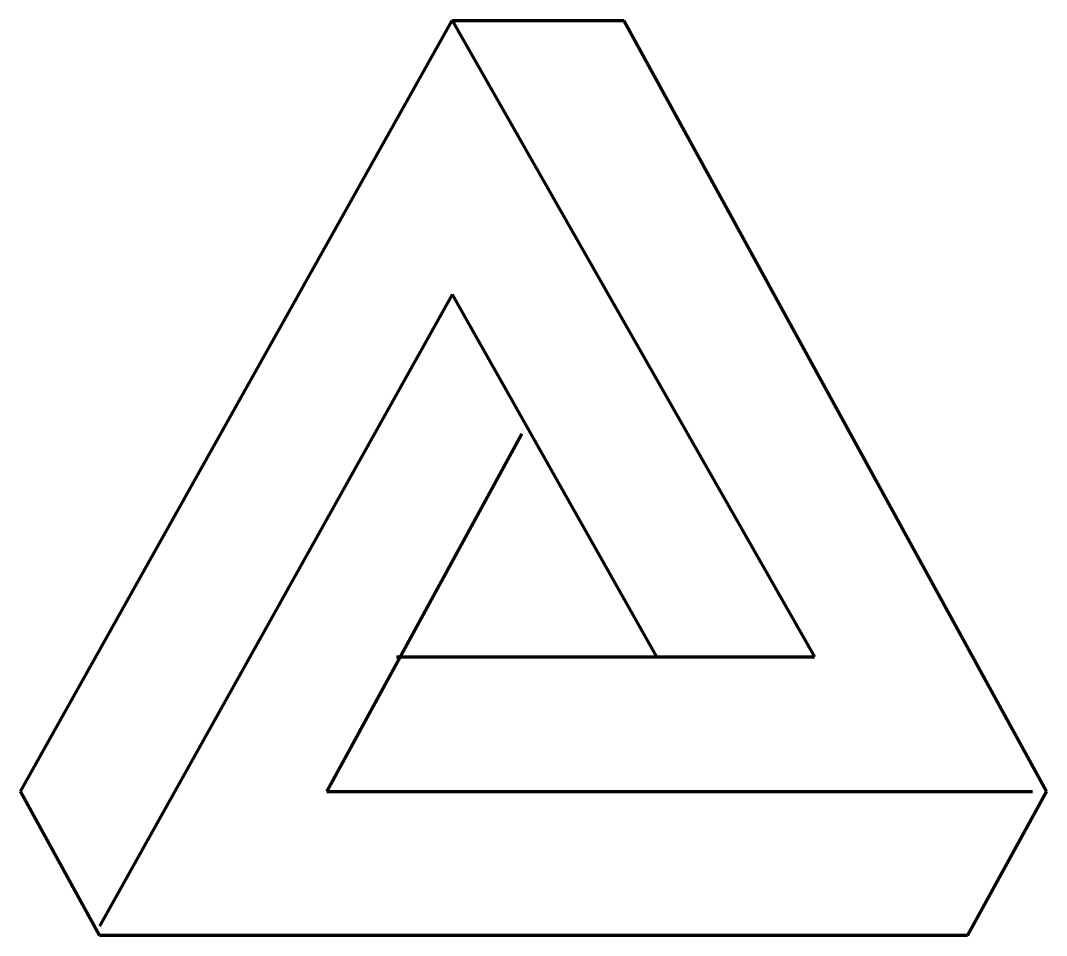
# Model space of a CAD drawing. Header units: millimetres. Extents: x 0 to 100, y 0 to 89.
import ezdxf

# ---------------------------------------------------------------- set-up
doc = ezdxf.new("R2010")
doc.units = ezdxf.units.MM
doc.layers.add('PENROSE', color=7, linetype='Continuous', lineweight=100)

msp = doc.modelspace()

# ---------------------------------------------------------------- linework, layer by layer
at = {"layer": 'PENROSE', "lineweight": 100}
for p, q in [((0, 14.03), (42.08, 89.14)), ((42.08, 89.14), (58.82, 89.14)), ((42.08, 89.14), (77.38, 27.15)), ((58.82, 89.14), (100, 14.03)), ((42.08, 62.44), (7.69, 0.9)), ((42.08, 62.44), (61.99, 27.15)), ((48.87, 48.87), (29.86, 14.03)), ((36.65, 27.15), (77.38, 27.15)), ((7.69, 0), (0, 14.03)), ((29.86, 14.03), (98.64, 14.03)), ((100, 14.03), (92.31, 0)), ((92.31, 0), (7.69, 0))]:
    msp.add_line(p, q, dxfattribs=at)

doc.saveas('drawing.dxf')
